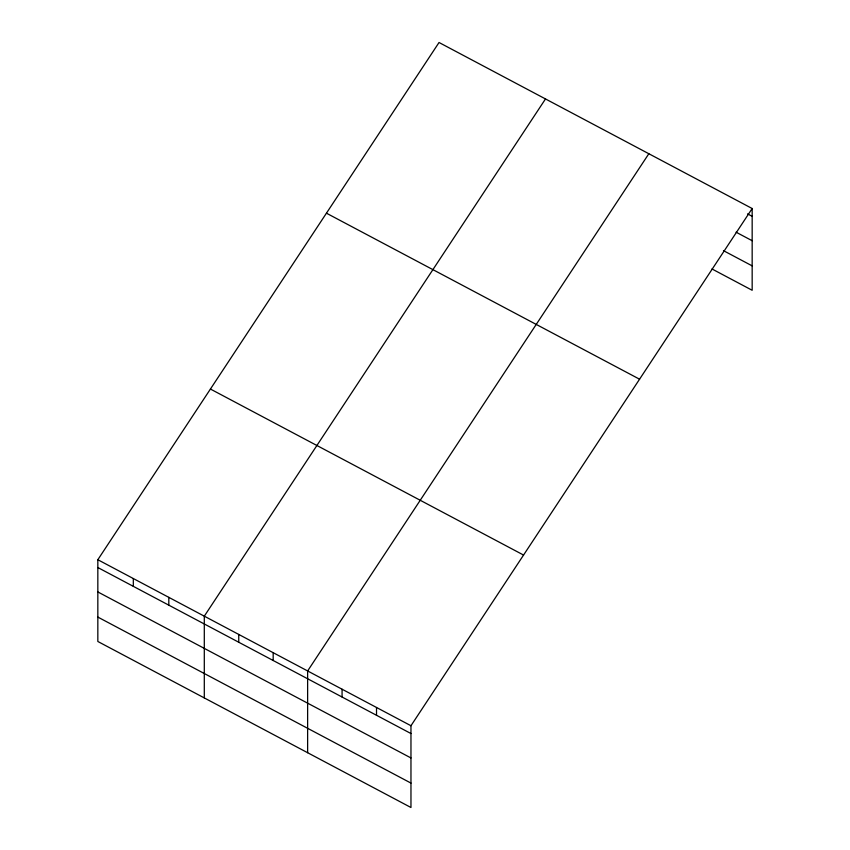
<?xml version="1.0" encoding="UTF-8"?>
<svg xmlns="http://www.w3.org/2000/svg" width="850" height="850" viewBox="0 0 850 850"><rect width="100%" height="100%" fill="white"/><g stroke="black" fill="none" stroke-linecap="round" stroke-linejoin="round"><path stroke-width="1.27" d="M752.165 208.516L410.964 725.741L410.964 807.5L97.835 641.484L97.835 559.725L439.036 42.5L752.165 208.516L752.165 290.275L711.981 268.961M545.498 98.951L204.298 616.176L204.298 697.924M648.837 153.733L307.626 670.958L307.626 752.718M747.575 213.881L752.165 216.325M736.1 232.199L752.165 240.72M723.467 250.654L752.165 265.869M326.442 213.191L639.572 379.206M210.428 389.045L523.558 555.061M97.835 559.725L410.964 725.741M97.835 567.534L410.964 733.55M97.835 591.94L410.964 757.956M97.835 617.079L410.964 783.094M376.518 707.487L376.518 715.286M342.072 689.222L342.072 697.021M273.179 652.694L273.179 660.503M238.744 634.44L238.744 642.239M168.81 597.359L168.81 605.168M133.322 578.542L133.322 586.351"/></g></svg>
